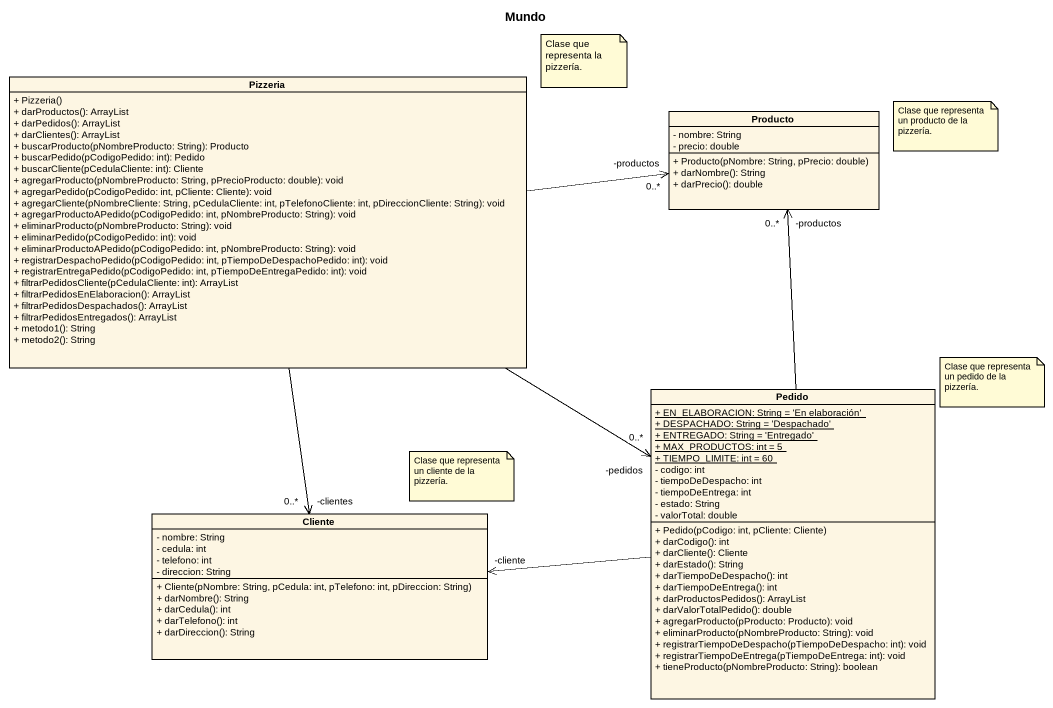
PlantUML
@startuml
title Mundo
hide circle
hide empty members
skinparam classAttributeIconSize 0
class Pizzeria {
  + Pizzeria()
  + darProductos(): ArrayList
  + darPedidos(): ArrayList
  + darClientes(): ArrayList
  + buscarProducto(pNombreProducto: String): Producto
  + buscarPedido(pCodigoPedido: int): Pedido
  + buscarCliente(pCedulaCliente: int): Cliente
  + agregarProducto(pNombreProducto: String, pPrecioProducto: double): void
  + agregarPedido(pCodigoPedido: int, pCliente: Cliente): void
  + agregarCliente(pNombreCliente: String, pCedulaCliente: int, pTelefonoCliente: int, pDireccionCliente: String): void
  + agregarProductoAPedido(pCodigoPedido: int, pNombreProducto: String): void
  + eliminarProducto(pNombreProducto: String): void
  + eliminarPedido(pCodigoPedido: int): void
  + eliminarProductoAPedido(pCodigoPedido: int, pNombreProducto: String): void
  + registrarDespachoPedido(pCodigoPedido: int, pTiempoDeDespachoPedido: int): void
  + registrarEntregaPedido(pCodigoPedido: int, pTiempoDeEntregaPedido: int): void
  + filtrarPedidosCliente(pCedulaCliente: int): ArrayList
  + filtrarPedidosEnElaboracion(): ArrayList
  + filtrarPedidosDespachados(): ArrayList
  + filtrarPedidosEntregados(): ArrayList
  + metodo1(): String
  + metodo2(): String
}
class Producto {
  - nombre: String
  - precio: double
  + Producto(pNombre: String, pPrecio: double)
  + darNombre(): String
  + darPrecio(): double
}
class Pedido {
  {static} + EN_ELABORACION: String = 'En elaboración'
  {static} + DESPACHADO: String = 'Despachado'
  {static} + ENTREGADO: String = 'Entregado'
  {static} + MAX_PRODUCTOS: int = 5
  {static} + TIEMPO_LIMITE: int = 60
  - codigo: int
  - tiempoDeDespacho: int
  - tiempoDeEntrega: int
  - estado: String
  - valorTotal: double
  + Pedido(pCodigo: int, pCliente: Cliente)
  + darCodigo(): int
  + darCliente(): Cliente
  + darEstado(): String
  + darTiempoDeDespacho(): int
  + darTiempoDeEntrega(): int
  + darProductosPedidos(): ArrayList
  + darValorTotalPedido(): double
  + agregarProducto(pProducto: Producto): void
  + eliminarProducto(pNombreProducto: String): void
  + registrarTiempoDeDespacho(pTiempoDeDespacho: int): void
  + registrarTiempoDeEntrega(pTiempoDeEntrega: int): void
  + tieneProducto(pNombreProducto: String): boolean
}
class Cliente {
  - nombre: String
  - cedula: int
  - telefono: int
  - direccion: String
  + Cliente(pNombre: String, pCedula: int, pTelefono: int, pDireccion: String)
  + darNombre(): String
  + darCedula(): int
  + darTelefono(): int
  + darDireccion(): String
}
Pizzeria -right-> "-productos\n0..*" Producto
Pizzeria --> "-pedidos\n0..*" Pedido
Pizzeria --> "-clientes\n0..*" Cliente
Pedido -up-> "-productos\n0..*" Producto
Pedido -left-> "-cliente" Cliente
note as N1
  Clase que representa la pizzería.
end note
note as N2
  Clase que representa un producto de la pizzería.
end note
note as N3
  Clase que representa un pedido de la pizzería.
end note
note as N4
  Clase que representa un cliente de la pizzería.
end note
@enduml
